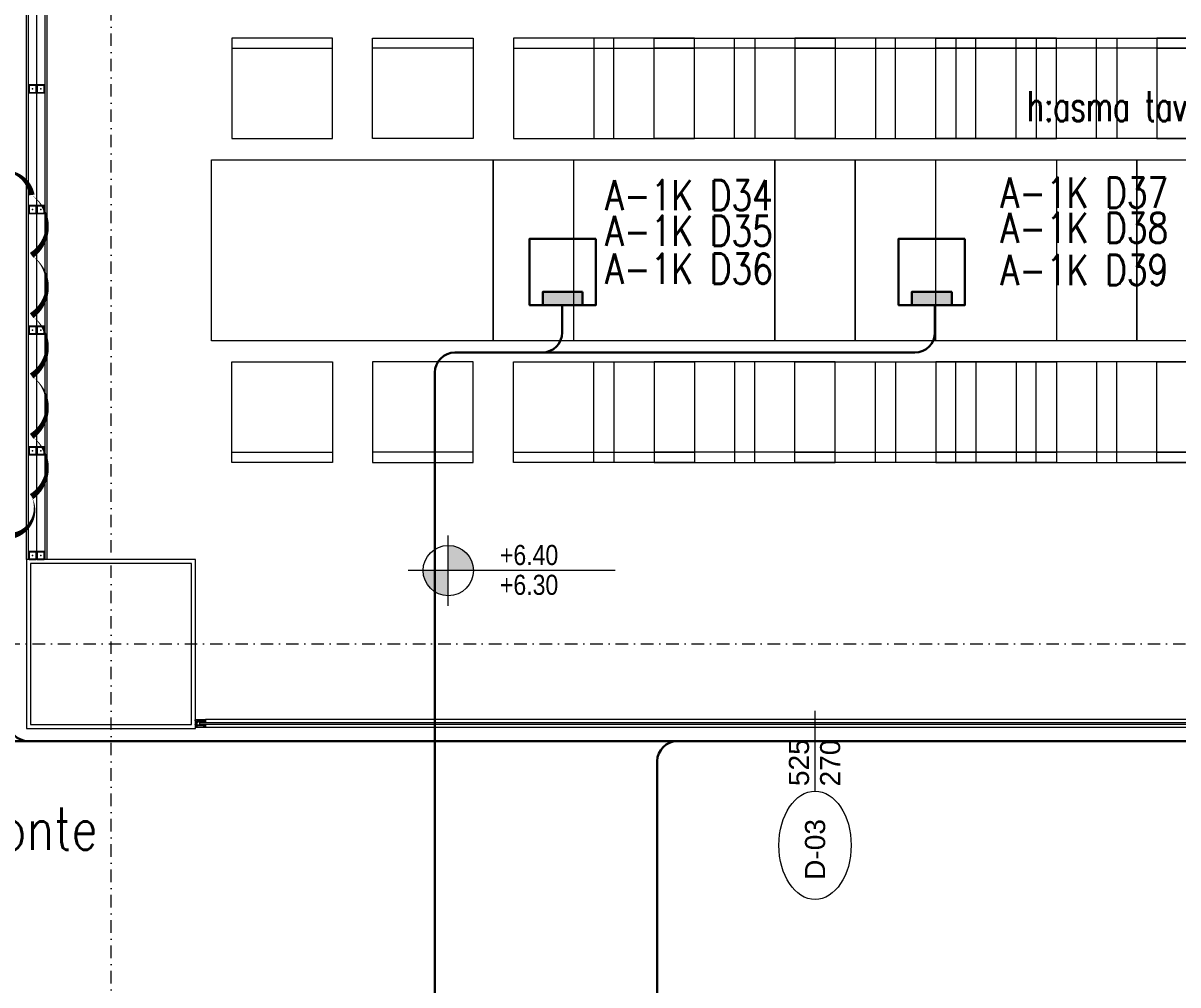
# Model space of a CAD drawing. Extents: x -2050 to 29725, y -1777 to 6820.
# Drawn here: x 8524 to 9098, y 2235 to 2714 of the extents above; entities that cross this region are included whole.
import ezdxf
from ezdxf.enums import TextEntityAlignment as Align

# ---------------------------------------------------------------- set-up
doc = ezdxf.new("R2010")
doc.units = 0
doc.header["$LTSCALE"] = 25
doc.header["$MEASUREMENT"] = 0
doc.linetypes.add('DASHDOT2', pattern=[0.5, 0.25, -0.125, 0, -0.125])
doc.layers.get('0').update_dxf_attribs({"color": 9, "lineweight": 9})
for name, color, linetype, lineweight in [('0 @ 1', 9, 'Continuous', 9), ('01', 9, 'Continuous', 9), ('05', 9, 'Continuous', 9), ('06D', 9, 'Continuous', 9), ('10', 9, 'Continuous', 9), ('11', 9, 'Continuous', 9), ('14', 9, 'Continuous', 9), ('15', 9, 'Continuous', 9), ('21', 9, 'Continuous', 9), ('22', 8, 'Continuous', 9), ('24', 9, 'DASHDOT2', 9), ('DATA TAVAN', 160, 'Continuous', 30), ('DATA YER', 30, 'Continuous', 30), ('E-DÖŞEME (ŞAP İÇİ) PRİZ KUTUSU', 7, 'Continuous', 30), ('E-YAZI', 7, 'Continuous', 30)]:
    doc.layers.add(name, color=color, linetype=linetype, lineweight=lineweight)
doc.styles.add('Arial', font='arial.ttf', dxfattribs={"height": 2.5})
doc.styles.add('E-YAZI', font='txttw.shx')
doc.styles.add('MuuM_TEXT-STANDART', font='ARIALN.TTF')
pattern_1 = [(225, (-604.72494, -2171.82614), (-0.0883883476, 0.0883883476), []), (135, (-604.72494, -2171.82614), (0.0883883476, 0.0883883476), [])]

# ---------------------------------------------------------------- blocks, each defined once
blk = doc.blocks.new('P-AUDI_TOP')
at = {"layer": '05'}
for points in [[(10, 10.5), (60, 10.5), (60, 60.5), (10, 60.5)], [(10, 10.5), (60, 10.5), (60, 60.5), (10, 60.5)], [(130, 10.5), (80, 10.5), (80, 60.5), (130, 60.5)], [(130, 10.5), (80, 10.5), (80, 60.5), (130, 60.5)], [(150, 10.5), (200, 10.5), (200, 60.5), (150, 60.5)], [(150, 10.5), (200, 10.5), (200, 60.5), (150, 60.5)], [(270, 10.5), (220, 10.5), (220, 60.5), (270, 60.5)], [(270, 10.5), (220, 10.5), (220, 60.5), (270, 60.5)], [(290, 10.5), (340, 10.5), (340, 60.5), (290, 60.5)], [(290, 10.5), (340, 10.5), (340, 60.5), (290, 60.5)], [(410, 10.5), (360, 10.5), (360, 60.5), (410, 60.5)], [(410, 10.5), (360, 10.5), (360, 60.5), (410, 60.5)], [(0, 0), (140, 0), (140, -90), (0, -90)], [(0, 0), (140, 0), (140, -90), (0, -90)], [(140, 0), (280, 0), (280, -90), (140, -90)], [(140, 0), (280, 0), (280, -90), (140, -90)], [(280, 0), (420, 0), (420, -90), (280, -90)], [(280, 0), (420, 0), (420, -90), (280, -90)], [(10, -100.5), (60, -100.5), (60, -150.5), (10, -150.5)], [(10, -100.5), (60, -100.5), (60, -150.5), (10, -150.5)], [(130, -100.5), (80, -100.5), (80, -150.5), (130, -150.5)], [(130, -100.5), (80, -100.5), (80, -150.5), (130, -150.5)], [(150, -100.5), (200, -100.5), (200, -150.5), (150, -150.5)], [(150, -100.5), (200, -100.5), (200, -150.5), (150, -150.5)], [(270, -100.5), (220, -100.5), (220, -150.5), (270, -150.5)], [(270, -100.5), (220, -100.5), (220, -150.5), (270, -150.5)], [(290, -100.5), (340, -100.5), (340, -150.5), (290, -150.5)], [(290, -100.5), (340, -100.5), (340, -150.5), (290, -150.5)], [(410, -100.5), (360, -100.5), (360, -150.5), (410, -150.5)], [(410, -100.5), (360, -100.5), (360, -150.5), (410, -150.5)]]:
    blk.add_lwpolyline(points, close=True, dxfattribs=at)
for points in [[(10, 55.5), (60, 55.5)], [(10, 55.5), (60, 55.5)], [(130, 55.5), (80, 55.5)], [(130, 55.5), (80, 55.5)], [(150, 55.5), (200, 55.5)], [(150, 55.5), (200, 55.5)], [(270, 55.5), (220, 55.5)], [(270, 55.5), (220, 55.5)], [(290, 55.5), (340, 55.5)], [(290, 55.5), (340, 55.5)], [(410, 55.5), (360, 55.5)], [(410, 55.5), (360, 55.5)], [(10, -145.5), (60, -145.5)], [(10, -145.5), (60, -145.5)], [(130, -145.5), (80, -145.5)], [(130, -145.5), (80, -145.5)], [(150, -145.5), (200, -145.5)], [(150, -145.5), (200, -145.5)], [(270, -145.5), (220, -145.5)], [(270, -145.5), (220, -145.5)], [(290, -145.5), (340, -145.5)], [(290, -145.5), (340, -145.5)], [(410, -145.5), (360, -145.5)], [(410, -145.5), (360, -145.5)]]:
    blk.add_lwpolyline(points, dxfattribs=at)
blk = doc.blocks.new('0_doorno')
blk.add_lwpolyline([(4.5, 0), (12.5, 0)])
blk.add_ellipse((-0.89, 0), major_axis=(-5.39, 0), ratio=0.666667)
at = {"style": 'Arial'}
blk.add_attdef('YUKSEKLIK', text='', height=2, dxfattribs=at).set_placement((5, 12.3), align=Align.TOP_LEFT)
blk.add_attdef('KAPINO', text='', height=2, dxfattribs=at).set_placement((0, 0), align=Align.MIDDLE)
blk.add_attdef('GENISLIK', text='', height=2, dxfattribs=at).set_placement((5, -3.79), align=Align.BOTTOM_LEFT)
blk = doc.blocks.new('0_elevationtarget-p')
h = blk.add_hatch(color=256)
h.paths.add_polyline_path([(2.5, 0, 0.414214), (0, 2.5), (0, 0)])
h.paths.add_polyline_path([(0, 0), (-2.5, 0, 0.414214), (0, -2.5)])
blk.add_line((0, -3.5), (0, 3.5))
blk.add_lwpolyline([(16.6, 0), (-4, 0)])
blk.add_circle((0, 0), 2.5)
at = {"style": 'Arial'}
blk.add_attdef('BITMISKOT', text='', height=2, dxfattribs=at).set_placement((4.5, 0), align=Align.BOTTOM_LEFT)
blk.add_attdef('KABAKOT', text='', height=2, dxfattribs=at).set_placement((4.5, -0.59), align=Align.TOP_LEFT)
blk = doc.blocks.new('p-kolon_80x80')
blk.add_lwpolyline([(-40, -40), (40, -40), (40, 40), (-40, 40)], close=True)
blk = doc.blocks.new('Prf-40x40')
for points in [[(1.5, -2), (-1.5, -2, -0.414214), (-2, -1.5), (-2, 1.5, -0.414214), (-1.5, 2), (1.5, 2, -0.414214), (2, 1.5), (2, -1.5, -0.414214)], [(1.5, -1.7), (-1.5, -1.7, -0.414214), (-1.7, -1.5), (-1.7, 1.5, -0.414214), (-1.5, 1.7), (1.5, 1.7, -0.414214), (1.7, 1.5), (1.7, -1.5, -0.414214)]]:
    blk.add_lwpolyline(points, format="xyb", close=True)
blk.add_point((0, 0))
blk = doc.blocks.new('p-strahle-alüminyumdoğramaprofili')
at = {"layer": '10'}
h = blk.add_hatch(dxfattribs=at)
h.set_pattern_fill('NET', color=256, angle=315, style=0)
h.set_pattern_definition(pattern_1)
h.paths.add_polyline_path([(-4.62, 2.65), (-4.68, 2.65), (-4.72, 2.75), (-4.72, 2.8), (-4.69, 2.8), (-4.69, 2.92), (-4.98, 2.92), (-4.98, 2.8), (-4.95, 2.8), (-4.99, 2.65), (-5.08, 2.66), (-5.25, 2.28), (-5.14, 2.28), (-5.14, 2.33), (-4.98, 2.52, 0.2599), (-4.9, 2.28), (-4.66, 2.28, 0.382682)])
h.paths.add_polyline_path([(-4.86, 2.52), (-4.67, 2.52, -2.16717)], flags=16)
h = blk.add_hatch(dxfattribs=at)
h.set_pattern_fill('NET', color=256, angle=315, style=0)
h.set_pattern_definition(pattern_1)
h.paths.add_polyline_path([(-4.62, 0.88), (-4.68, 0.88), (-4.72, 0.77), (-4.72, 0.73), (-4.69, 0.73), (-4.69, 0.6), (-4.98, 0.6), (-4.98, 0.73), (-4.95, 0.73), (-4.99, 0.88), (-5.08, 0.87), (-5.25, 1.24), (-5.14, 1.24), (-5.14, 1.2), (-4.98, 1.01, -0.2599), (-4.9, 1.24), (-4.66, 1.24, -0.382682)])
h.paths.add_polyline_path([(-4.86, 1), (-4.67, 1, 2.16717)], flags=16)
h = blk.add_hatch(dxfattribs=at)
h.set_pattern_fill('NET', color=256, angle=315, style=0)
h.set_pattern_definition([(225, (-608.45214, -2173.53612), (-0.0883883476, 0.0883883476), []), (135, (-608.45214, -2173.53612), (0.0883883476, 0.0883883476), [])])
h.paths.add_polyline_path([(-3.45, 2.28), (-3.45, 2.57), (-4.49, 2.57), (-4.49, 2.28)])
h = blk.add_hatch(dxfattribs=at)
h.set_pattern_fill('NET', color=256, angle=315, style=0)
h.set_pattern_definition([(225, (-608.45214, -2180.04526), (-0.0883883476, 0.0883883476), []), (135, (-608.45214, -2180.04526), (0.0883883476, 0.0883883476), [])])
h.paths.add_polyline_path([(-3.45, 0.93), (-3.45, 1.24), (-4.49, 1.24), (-4.49, 0.93)])
h = blk.add_hatch(dxfattribs=at)
h.set_pattern_fill('NET', color=256, angle=315, style=0)
h.set_pattern_definition([(225, (-629.50454, -2177.58922), (-0.0883883476, 0.0883883476), []), (135, (-629.50454, -2177.58922), (0.0883883476, 0.0883883476), [])])
h.paths.add_polyline_path([(0, 0.68), (0, 1.75), (-0.18, 1.75), (-0.18, 0.68)])
for points in [[(-5.08, 2.66), (-5.25, 2.28)], [(-5.09, 0.88), (-5.25, 1.24)], [(-4.98, 2.52), (-5.14, 2.33), (-5.14, 2.28)], [(-4.98, 1.01), (-5.14, 1.2), (-5.14, 1.24)], [(-4.92, 3.6), (-4.92, 3.16), (-4.61, 3.16), (-4.61, 2.87), (-4.52, 2.87), (-4.62, 2.65), (-4.68, 2.65), (-4.72, 2.75), (-4.72, 2.8), (-4.69, 2.8), (-4.69, 3.05), (-4.98, 3.05), (-4.98, 2.8), (-4.95, 2.8), (-4.99, 2.65), (-5.08, 2.66), (-5.07, 3.76), (-0.11, 3.76)], [(-4.69, 2.92), (-4.98, 2.92)], [(-4.71, 0.6), (-4.98, 0.6)], [(-2.83, 0.2), (-2.67, 0.2), (-2.67, -0.04), (-4.87, -0.04), (-4.87, 0.19), (-4.57, 0.19), (-4.57, 0.73), (-2.67, 0.73)], [(-4.52, 2.87), (-4.49, 2.87), (-4.49, 2.26)], [(-4.49, 0.93), (-4.49, 0.93), (-4.49, 1.26)], [(-3.45, 2.26), (-3.45, 2.57)], [(-3.45, 1.26), (-3.45, 0.93)], [(-2.08, 0.93), (-2.08, 2.57)], [(-0.18, 0.68), (0, 0.68), (0, 1.75)], [(-0.18, 1.75), (0, 1.75)]]:
    blk.add_lwpolyline(points, dxfattribs=at)
for points in [[(-0.18, 2.74), (-0.18, 2.21), (0, 2.21), (0, 2.08), (-0.18, 2.08), (-0.18, 0.43), (0, 0.43), (0, 0), (-0.12, 0), (-0.12, -0.24), (-5.09, -0.24), (-5.09, 0.88), (-4.98, 0.88), (-4.94, 0.7), (-4.99, 0.7), (-4.99, 0.33), (-4.71, 0.33), (-4.71, 0.88), (-4.56, 0.88), (-4.52, 0.93), (-1.28, 0.93), (-1.2, 1.22), (-0.9, 1.22), (-0.9, 0.62), (-0.58, 0.62), (-0.58, 2.74)], [(-2.03, 0.78), (-1.35, 0.78), (-1.35, 0.08), (-1.28, 0.04), (-1.28, -0.04), (-2.09, -0.04), (-2.09, 0.1), (-2.03, 0.15)]]:
    blk.add_lwpolyline(points, close=True, dxfattribs=at)
for points in [[(-0.57, 3.26), (-0.57, 3.62), (-4.89, 3.62), (-4.89, 3.65, 0.561743), (-4.97, 3.66, 0.595966), (-4.92, 3.6, -2.204878)], [(-4.67, 2.52), (-4.86, 2.52, 1)], [(-4.67, 1), (-4.86, 1, -1)], [(-4.61, 2.87), (-4.49, 3.45, -0.833203), (-4.18, 3.44, -0.447088)], [(-4.49, 2.57), (-1.23, 2.57, -0.414214), (-0.9, 2.25), (-0.9, 1.22)], [(-4.18, 3.44), (-4.18, 2.99, 0.414214), (-4.07, 2.89), (-0.82, 2.89), (-0.82, 3.62)], [(-2.67, 0.73), (-2.67, 0.32), (-2.83, 0.32, 1), (-2.83, 0.2, -1)], [(-0.11, 3.76), (-0.11, 3.62), (-0.45, 3.62), (-0.45, 3.14, -1), (-0.66, 3.14)], [(-0.66, 3.14, -0.305404), (-0.57, 3.26, -5.773092)]]:
    blk.add_lwpolyline(points, format="xyb", dxfattribs=at)
for centre, radius, start, end in [((-4.73, 2.47), 0.253, 168.66756, 234.12581), ((-4.73, 1.06), 0.253, 125.87419, 191.33244), ((-4.77, 2.44), 0.125, 139.54015, 40.45985), ((-4.77, 1.08), 0.125, 319.54015, 220.45985), ((-4.84, 2.48), 0.273, 305.97376, 36.42893), ((-4.84, 1.04), 0.273, 323.57107, 54.02624)]:
    blk.add_arc(centre, radius, start, end, dxfattribs=at)
blk = doc.blocks.new('*U241')
at = {"layer": '06D'}
for points in [[(4.95, 4), (521.05, 4)], [(4.95, 0), (521.04, 0)]]:
    blk.add_lwpolyline(points, dxfattribs=at)
at = {"layer": '15'}
for points in [[(1.96, 2.5), (524.04, 2.5)], [(524.04, 1.5), (1.96, 1.5)]]:
    blk.add_lwpolyline(points, dxfattribs=at)
at = {"layer": '0 @ 1', "linetype": 'Continuous', "xscale": -1}
blk.add_blockref('p-strahle-alüminyumdoğramaprofili', (-0.12, 0.24), dxfattribs=at)
at = {"layer": '0 @ 1', "linetype": 'Continuous'}
blk.add_blockref('p-strahle-alüminyumdoğramaprofili', (526.12, 0.24), dxfattribs=at)
blk = doc.blocks.new('10_DÖŞEME (ŞAP İÇİ) PRİZ KUTUSU')
at = {"layer": 'E-DÖŞEME (ŞAP İÇİ) PRİZ KUTUSU'}
blk.add_hatch(color=5, dxfattribs=at).paths.add_polyline_path([(0.734, 0.216), (0.734, 0.706), (-0.734, 0.706), (-0.734, 0.216)])
at = {"layer": 'E-DÖŞEME (ŞAP İÇİ) PRİZ KUTUSU', "color": 5}
for points in [[(1.224, 2.664), (1.224, 0.216), (-1.224, 0.216), (-1.224, 2.664)], [(0.734, 0.706), (0.734, 0.216), (-0.734, 0.216), (-0.734, 0.706)]]:
    blk.add_lwpolyline(points, close=True, dxfattribs=at)

msp = doc.modelspace()

# ---------------------------------------------------------------- linework, layer by layer
at = {"layer": '06D'}
msp.add_lwpolyline([(8530.5, 2450.5), (8530.5, 2739.5)], dxfattribs=at)
at = {"layer": '11'}
for points in [[(8535.5, 2447), (8525.5, 2447), (8525.5, 2743), (8535.5, 2743)], [(8534.5, 2447), (8526.5, 2447), (8526.5, 2743), (8534.5, 2743)]]:
    msp.add_lwpolyline(points, close=True, dxfattribs=at)
at = {"layer": '14'}
msp.add_lwpolyline([(8609.5, 2447), (8525.5, 2447), (8525.5, 2363), (8609.5, 2363)], close=True, dxfattribs=at)
at = {"layer": '24'}
for points in [[(8567.5, 195), (8567.5, 4035)], [(6827.5, 2405), (11027.5, 2405)]]:
    msp.add_lwpolyline(points, dxfattribs=at)
at = {"layer": 'DATA TAVAN'}
for p, q in [((8526.44, 2356.64), (7930.38, 2356.64)), ((8581.48, 2356.64), (8526.44, 2356.64)), ((8873.98, 2356.64), (8575.98, 2356.64)), ((9229.72, 2356.64), (8849.05, 2356.64)), ((8839.05, 1659.05), (8839.05, 2346.64))]:
    msp.add_line(p, q, dxfattribs=at)
for centre, start, end in [((8526.44, 2366.64), 180, 270), ((8849.05, 2346.64), 90, 180)]:
    msp.add_arc(centre, 10, start, end, dxfattribs=at)
at = {"layer": 'DATA YER'}
for p, q in [((8791.81, 2574), (8791.81, 2559.91)), ((8977.14, 2559.91), (8977.14, 2574)), ((8738.48, 2549.91), (8781.81, 2549.91)), ((8967.14, 2549.91), (8781.81, 2549.91)), ((8728.48, 2197.31), (8728.48, 2539.91))]:
    msp.add_line(p, q, dxfattribs=at)
for centre, start, end in [((8781.81, 2559.91), 270, 0), ((8967.14, 2559.91), 270, 0), ((8738.48, 2539.91), 90, 180)]:
    msp.add_arc(centre, 10, start, end, dxfattribs=at)
at = {"layer": 'E-YAZI', "color": 3}
msp.add_lwpolyline([(8508.19, 2638.46, 0, 3, -0.520567), (8527.98, 2628.25, 0, 3, -0.520567), (8527.98, 2598.25, 0, 3, -0.520567), (8527.98, 2568.25, 0, 3, -0.520567), (8527.98, 2538.25, 0, 3, -0.520567), (8527.98, 2508.25, 0, 3, -0.520567), (8527.98, 2478.25, 0, 3, -0.520567), (8517.53, 2458.7, 0, 3, -0.520567)], format="xyseb", dxfattribs=at)

# ---------------------------------------------------------------- block references
at = {"linetype": 'Continuous', "rotation": 180}
msp.add_blockref('*U241', (9135.5, 2367.42), dxfattribs=at)
at = {"layer": '01'}
msp.add_blockref('p-kolon_80x80', (8567.5, 2405), dxfattribs=at)
at = {"layer": '05'}
for p in [(8617.5, 2645.79), (8797.5, 2645.79), (8977.5, 2645.79)]:
    msp.add_blockref('P-AUDI_TOP', p, dxfattribs=at)
at = {"layer": '10', "xscale": -1}
for p in [(8528.5, 2681), (8532.5, 2681), (8528.5, 2621), (8532.5, 2621), (8528.5, 2561), (8532.5, 2561), (8528.5, 2501), (8532.5, 2501), (8528.5, 2449), (8532.5, 2449)]:
    msp.add_blockref('Prf-40x40', p, dxfattribs=at)
at = {"layer": '21'}
ref = msp.add_blockref('0_elevationtarget-p', (8735.15, 2441.5), dxfattribs=dict(at, xscale=5, yscale=5, zscale=0.5))
ref.add_attrib('BITMISKOT', ' +6.40', dxfattribs={"layer": '0', "height": 10, "style": 'MuuM_TEXT-STANDART'}).set_placement((8757.65, 2441.23), align=Align.BOTTOM_LEFT)
ref.add_attrib('KABAKOT', ' +6.30', dxfattribs={"layer": '0', "height": 10, "style": 'MuuM_TEXT-STANDART'}).set_placement((8757.65, 2426.4), align=Align.BOTTOM_LEFT)
at = {"layer": '22'}
ref = msp.add_blockref('0_doorno', (8917.5, 2309.3), dxfattribs=dict(at, xscale=5, yscale=5, zscale=5, rotation=90))
ref.add_attrib('KAPINO', 'D-03', dxfattribs={"layer": '0', "height": 10, "rotation": 90, "style": 'Arial'}).set_placement((8917.5, 2302.79), align=Align.MIDDLE)
ref.add_attrib('GENISLIK', '525', dxfattribs={"layer": '0', "height": 10, "rotation": 90, "style": 'Arial'}).set_placement((8917.5, 2334.3), align=Align.BOTTOM_LEFT)
ref.add_attrib('YUKSEKLIK', '270', dxfattribs={"layer": '0', "height": 10, "rotation": 90, "style": 'Arial'}).set_placement((8920, 2334.12), align=Align.TOP_LEFT)
at = {"layer": 'E-DÖŞEME (ŞAP İÇİ) PRİZ KUTUSU', "xscale": 13.48039215686274, "yscale": 13.48039215686274, "zscale": 13.48039215686274}
for p in [(8792.06, 2570.59), (8975.55, 2570.59)]:
    msp.add_blockref('10_DÖŞEME (ŞAP İÇİ) PRİZ KUTUSU', p, dxfattribs=at)

# ---------------------------------------------------------------- texts
at = {"layer": 'E-YAZI', "color": 3, "style": 'E-YAZI', "width": 0.7}
msp.add_text('h:asma tavana monte', height=15, dxfattribs=at).set_placement((9022.89, 2664.95))
at = {"layer": 'E-YAZI', "color": 6, "style": 'E-YAZI', "width": 0.8}
for s, p in [('A-1K D34', (8813.21, 2620.64)), ('A-1K D37', (9009.77, 2621.94)), ('A-1K D38', (9009.77, 2604.39)), ('A-1K D35', (8813.21, 2602.91)), ('A-1K D36', (8813.21, 2584.08)), ('A-1K D39', (9009.77, 2583.49))]:
    msp.add_text(s, height=15, dxfattribs=at).set_placement(p)
at = {"layer": 'E-YAZI', "color": 30, "style": 'E-YAZI', "width": 0.8}
msp.add_text('Asma Tavan Monte', height=21, dxfattribs=at).set_placement((8346.94, 2302.64))

doc.saveas('drawing.dxf')
